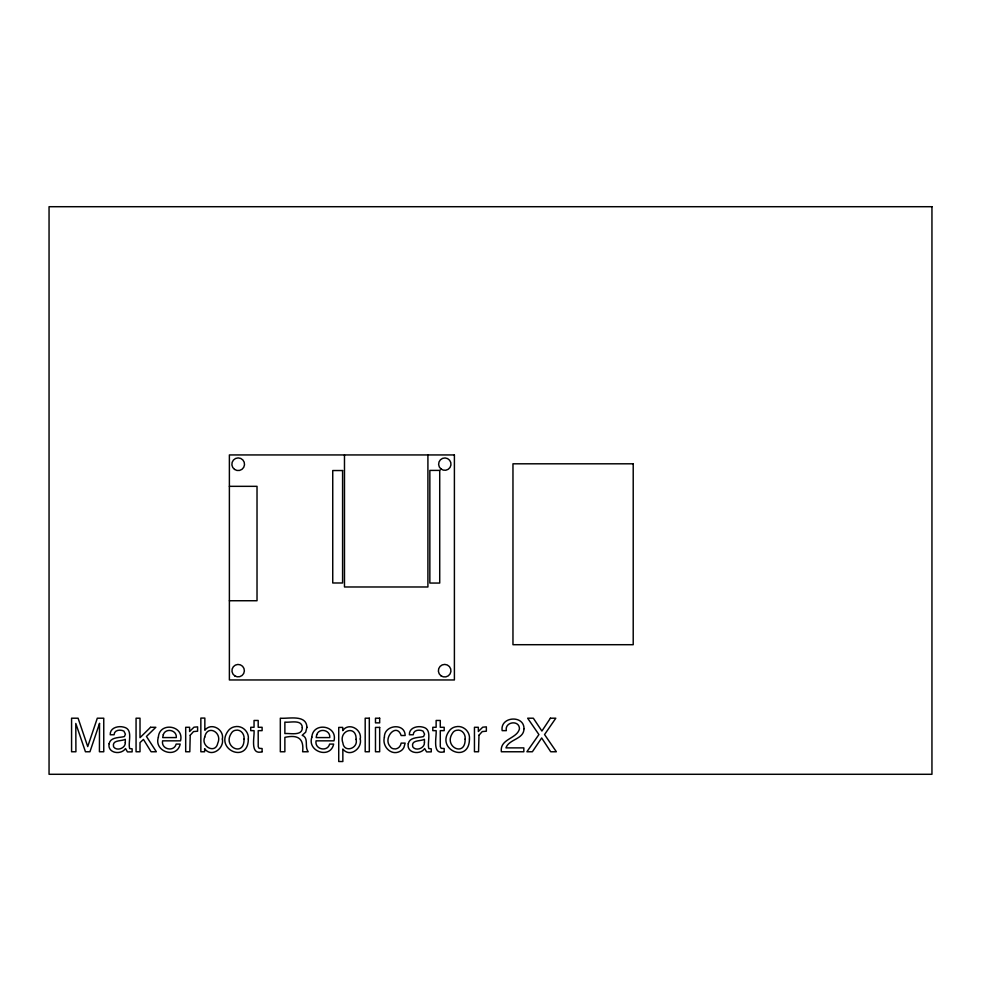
<?xml version="1.0" encoding="UTF-8"?>
<svg xmlns="http://www.w3.org/2000/svg" width="981" height="981" viewBox="0 0 981 981"><rect width="100%" height="100%" fill="white"/><g stroke="black" fill="none" stroke-linecap="round" stroke-linejoin="round"><path stroke-width="1.47" d="M229.382 486.331L257.022 486.331L257.022 600.74L229.382 600.74M427.912 454.939L427.912 586.981L344.478 586.981L344.478 454.939M99.522 723.451L99.424 751.765L103.753 751.765L103.753 718.202L97.303 718.202L87.726 746.578L78.088 718.202L71.576 718.202L71.576 751.765L75.917 751.765L75.795 723.451L85.445 751.765L89.945 751.765L99.522 723.451M356.078 739.38C358.543 748.454 344.11 753.261 342.896 743.009C338.273 730.367 356.704 724.518 356.078 739.38M204.747 737.05C200.492 746.541 215.538 754.364 217.77 743.181C222.712 732.267 207.163 724.076 204.747 737.05M222.393 739.061C224.318 748.785 211.038 757.97 204.637 748.638L204.637 751.765L200.847 751.765L200.847 718.08L204.845 718.08L204.845 730.269C211.087 721.955 224.33 729.349 222.393 739.061M248.328 739.012C248.156 764.616 213.466 749.092 228.659 730.244A10.104 10.104 0 0 1 234.557 726.811C241.927 724.971 249.149 731.519 248.328 739.012M384.405 737.16C381.744 746.345 391.247 756.363 400.26 751.213A8.4 8.4 0 0 0 403.964 747.314L405.153 743.108L401.155 743.108C400.677 746.786 397.256 749.778 393.479 748.797A5.04 5.04 0 0 1 390.144 746.443C382.553 738.129 396.594 722.102 401.155 735.517L405.153 735.517C404.994 722.421 384 724.861 384.405 737.16M469.445 739.012C469.261 764.616 434.571 749.092 449.764 730.244A10.104 10.104 0 0 1 455.675 726.811C463.032 724.971 470.267 731.519 469.445 739.012M158.382 737.185C153.441 751.63 176.985 759.368 180.185 744.088L176.139 744.088C174.152 752.231 160.921 749.521 162.588 740.839L180.529 740.839C184.453 725.29 159.351 721.575 158.382 737.185M311.848 737.185C306.906 751.63 330.462 759.368 333.65 744.088L329.616 744.088C327.617 752.231 314.386 749.521 316.066 740.839L333.994 740.839C337.93 725.29 312.816 721.575 311.848 737.185M360.272 738.987C362.43 748.638 349.628 757.921 342.847 749.018L342.847 761.526L338.727 761.526L338.727 727.412L342.725 727.412L342.725 730.649C348.684 721.893 362.087 729.3 360.272 738.987M302.307 727.681C302.393 736.375 289.935 732.966 284.87 733.58L284.87 722.102C289.922 722.887 302.087 719.012 302.307 727.681M109.112 743.733C107.199 753.163 121.031 755.431 125.507 748.528L127.456 751.912L132.128 751.875L132.128 748.846L129.676 748.589C127.726 742.041 133.686 729.128 123.631 727.105C118.161 725.609 109.774 727.792 110.24 734.769L114.078 734.769C114.176 729.827 120.491 729.3 123.913 731.115L125.409 734.168L124.428 736.547C119.326 737.908 110.485 736.89 109.112 743.733M408.268 743.733C406.355 753.163 420.175 755.431 424.65 748.528L426.612 751.912L431.272 751.875L431.272 748.846L428.82 748.589C426.87 742.041 432.829 729.128 422.786 727.105C417.305 725.609 408.93 727.792 409.384 734.769L413.222 734.769C413.332 729.827 419.635 729.3 423.069 731.115L424.565 734.168L423.571 736.547C418.47 737.908 409.641 736.89 408.268 743.733M523.989 728.736C523.94 739.416 508.967 738.987 505.951 747.878L523.829 747.878L523.829 751.765L501.365 751.765C499.636 738.73 516.864 738.987 519.44 728.92C519.599 719.625 504.442 721.66 506.343 730.649L502.162 730.649C499.869 716.4 524.234 714.72 523.989 728.736M244.036 739.134C244.416 757.663 221.964 746.799 231.467 733.052A5.592 5.592 0 0 1 235.195 730.355C240.541 728.822 244.723 734.058 244.036 739.134M465.141 739.134C465.521 757.663 443.081 746.799 452.572 733.052A5.592 5.592 0 0 1 456.3 730.355C461.659 728.822 465.828 734.058 465.141 739.134M306.918 727.252L305.68 732.182L302.185 735.272C308.561 737.589 305.005 745.523 307.311 750.269L308.206 751.765L302.626 751.765C304.11 738.644 298.114 734.413 284.87 737.369L284.87 751.765L280.321 751.765L280.321 718.202C288.255 718.963 306.44 714.131 306.918 727.252M125.298 742.629C125.629 748.221 116.751 751.544 113.6 746.848C111.724 739.576 121.35 741.489 125.298 739.318L125.298 742.629M424.442 742.629C424.773 748.221 415.895 751.544 412.756 746.848C410.867 739.576 420.493 741.489 424.442 739.318L424.442 742.629M190.228 735.235L189.811 751.765L185.691 751.765L185.691 727.289L189.603 727.289L189.603 731.519L193.968 727.191L197.598 726.86L197.598 731.201L193.502 731.581L190.228 735.235M478.973 735.235L478.556 751.765L474.448 751.765L474.448 727.289L478.348 727.289L478.348 731.519L482.726 727.191L486.355 726.86L486.355 731.201L482.247 731.581L478.973 735.235M163.275 734.695L162.699 737.577L176.298 737.577C177.107 729.974 165.63 727.546 163.275 734.695M316.74 734.695L316.176 737.577L329.775 737.577C330.572 729.974 319.107 727.546 316.74 734.695M550.402 718.202L541.904 731.041L533.333 718.202L527.643 718.202L538.912 734.561L526.883 751.765L532.376 751.765L541.671 737.97L550.721 751.765L556.362 751.765L544.553 734.561L555.822 718.202L550.402 718.202M150.571 727.289L140.013 737.687L140.013 718.202L136.065 718.202L136.065 751.765L140.013 751.765L140.013 742.58L143.459 739.429L151.099 751.765L156.347 751.765L146.451 736.461L155.832 727.289L150.571 727.289M262.111 751.765C249.628 755.382 254.668 736.878 254.042 730.649L250.731 730.649L250.731 727.289L254.042 727.289L254.042 720.459L258.199 720.459L258.199 727.289L262.111 727.289L262.111 730.649L258.199 730.649L258.199 746.627L259.07 748.344L262.111 748.528L262.111 751.765M444.185 751.765C431.701 755.382 436.741 736.878 436.128 730.649L432.805 730.649L432.805 727.289L436.128 727.289L436.128 720.459L440.285 720.459L440.285 727.289L444.185 727.289L444.185 730.649L440.285 730.649L440.285 746.627L441.143 748.344L444.185 748.528L444.185 751.765M931.95 206.709L49.05 206.709L49.05 774.291L931.95 774.291L931.95 206.709M454.399 454.939L229.382 454.939L229.382 679.956L454.399 679.956L454.399 454.939M633.211 463.805L512.965 463.805L512.965 644.701L633.211 644.701L633.211 463.805M342.59 470.537L332.743 470.537L332.743 582.984L342.59 582.984L342.59 470.537M439.721 470.402L429.85 470.402L429.85 583.057L439.721 583.057L439.721 470.402M369.31 718.202L365.19 718.202L365.19 751.765L369.31 751.765L369.31 718.202M379.659 718.202L375.478 718.202L375.478 722.862L379.659 722.862L379.659 718.202M379.659 727.412L375.478 727.412L375.478 751.765L379.659 751.765L379.659 727.412M440.947 468.955A6.18 6.18 0 0 0 450.929 465.068A6.18 6.18 0 0 0 442.578 458.372A6.18 6.18 0 0 0 440.947 468.955M234.533 469.409A6.327 6.327 0 0 0 244.502 464.822A6.327 6.327 0 0 0 235.55 458.483A6.327 6.327 0 0 0 234.533 469.409M234.753 675.86A6.217 6.217 0 0 0 244.367 670.992A6.217 6.217 0 0 0 235.354 665.106A6.217 6.217 0 0 0 234.753 675.86M440.886 675.737A6.303 6.303 0 0 0 450.917 671.47A6.303 6.303 0 0 0 442.198 664.91A6.303 6.303 0 0 0 440.886 675.737"/></g></svg>
